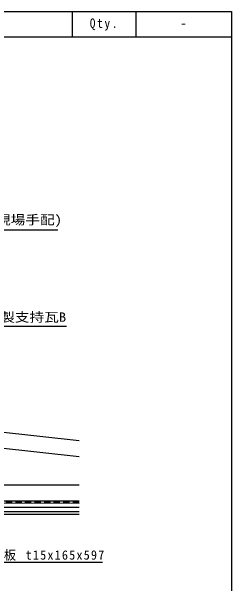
# Model space of a CAD drawing. Units: millimetres on the paper, enlarged 10 times, with parts at other scales. Extents: x -4356 to 3884, y -2974 to 2806.
# Drawn here: x 3193 to 3884, y 1011 to 2806 of the extents above; entities that cross this region are included whole.
import ezdxf
from ezdxf.enums import TextEntityAlignment as Align

# ---------------------------------------------------------------- set-up
doc = ezdxf.new("R2010")
doc.units = ezdxf.units.MM
doc.header["$LTSCALE"] = 10
doc.linetypes.add('DASHED2', pattern=[3, 2, -1])
doc.layers.add('1-0', color=4, linetype='Continuous')
doc.layers.add('F-0', color=7, linetype='Continuous')
doc.styles.add('ＭＳ ゴシック', font='')
doc.styles.get('ＭＳ ゴシック').set_extended_font_data('MS Gothic')

msp = doc.modelspace()

# ---------------------------------------------------------------- linework, layer by layer
at = {"layer": '1-0'}
for p, q in [((2833.32, 2120.8), (3338.86, 2120.8)), ((2966.51, 1818.77), (3365.78, 1818.77)), ((3405.66, 1249.26), (2051.2, 1250.44)), ((3405.66, 1235.93), (2051.2, 1237.11)), ((2927.02, 1078.63), (3478.88, 1078.63))]:
    msp.add_line(p, q, dxfattribs=at)
at = {"layer": '1-0', "color": 7}
for p, q in [((3405.66, 1458.83), (2949.63, 1508.56)), ((3405.66, 1408.54), (2942.73, 1459.02)), ((3405.66, 1319.62), (2054.54, 1319.68)), ((3405.66, 1262.59), (2051.2, 1263.78)), ((3405.66, 1269.62), (2054.54, 1269.68)), ((2051.2, 1228.79), (3405.66, 1228.85))]:
    msp.add_line(p, q, dxfattribs=at)
at = {"layer": '1-0', "linetype": 'DASHED2'}
msp.add_line((3405.66, 1265.8), (2051.2, 1266.98), dxfattribs=at)
at = {"layer": 'F-0', "color": 5}
for p, q in [((3383.74, 2805.5), (3383.74, 2725.5)), ((3583.74, 2805.5), (3583.74, 2725.5)), ((3883.74, 2805.5), (3883.74, -4.5)), ((-156.26, 2725.5), (3883.74, 2725.5))]:
    msp.add_line(p, q, dxfattribs=at)
msp.add_lwpolyline([(-156.26, -4.5), (-156.26, 2805.5), (3883.74, 2805.5)], dxfattribs=at)

# ---------------------------------------------------------------- texts
at = {"layer": '1-0', "color": 7, "style": 'ＭＳ ゴシック', "width": 1.15}
for s, p in [('水上側水切り(現場手配)', (2846.02, 2128.56)), ('アルミ製支持瓦B', (3020.09, 1823.36))]:
    msp.add_text(s, height=29.33, dxfattribs=at).set_placement(p, align=Align.BOTTOM_LEFT)
at = {"layer": '1-0', "color": 7, "insert": (2941.69, 1082.69), "char_height": 29.33, "attachment_point": 7, "style": 'ＭＳ ゴシック'}
msp.add_mtext('\\T1.2;\\W0.95;固定板：合板\\~t15x165x597', dxfattribs=at)
at = {"layer": 'F-0', "style": 'ＭＳ ゴシック'}
msp.add_text('-', height=29.33, dxfattribs=at).set_placement((3722.74, 2745.5), align=Align.BOTTOM_LEFT)
at = {"layer": 'F-0', "insert": (3438.99, 2745.5), "char_height": 29.33, "attachment_point": 7, "style": 'ＭＳ ゴシック'}
msp.add_mtext('\\T1.28;\\W0.9;Qty.', dxfattribs=at)
msp.add_mtext('\\T1.28;\\W0.9;Qty.', dxfattribs=at)

doc.saveas('drawing.dxf')
